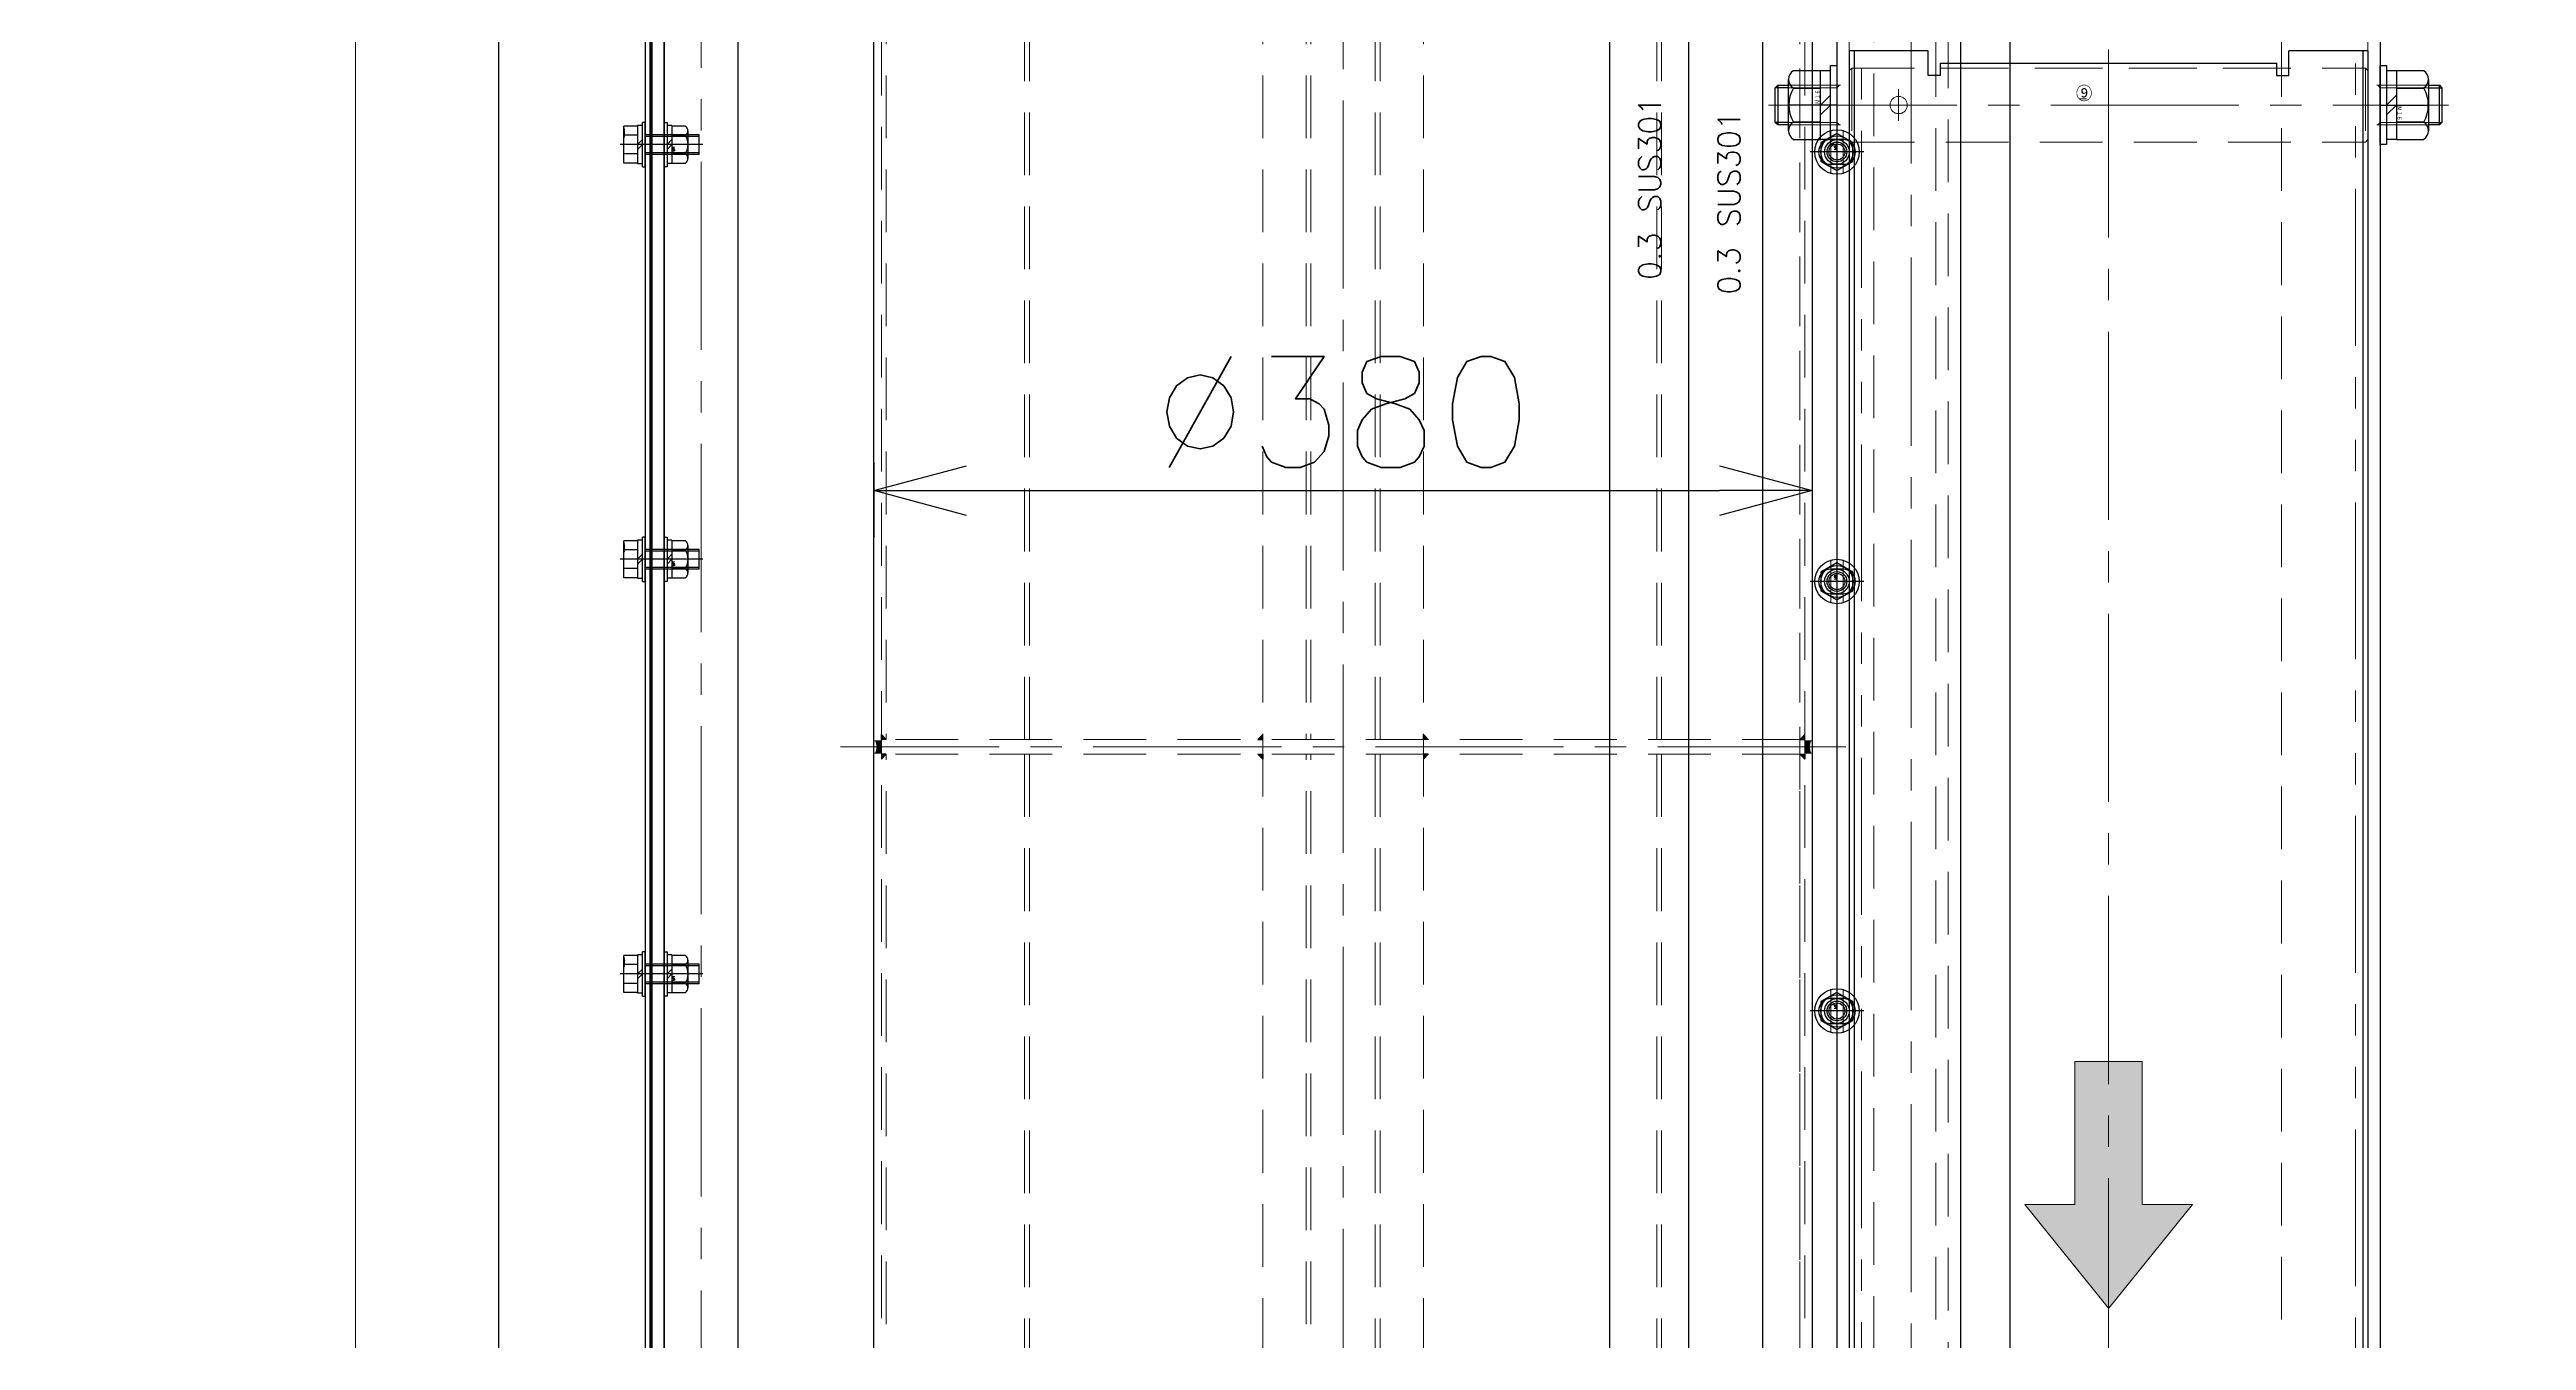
# Model space of a CAD drawing. Header units: millimetres. Extents: x -8731 to 85711, y -14522 to 31379.
# Drawn here: x 66993 to 67996, y 4319 to 4842 of the extents above; entities that cross this region are included whole.
import ezdxf
from ezdxf import colors
from ezdxf.entities.mleader import LeaderData, LeaderLine
from ezdxf.enums import TextEntityAlignment as Align
from ezdxf.math import Vec2, Vec3

# ---------------------------------------------------------------- set-up
doc = ezdxf.new("R2010")
doc.units = ezdxf.units.MM
doc.header["$LTSCALE"] = 4
doc.header["$PDMODE"] = 99
doc.header["$PDSIZE"] = 1
for name, pattern in [('CENTER2', [28.575, 19.05, -3.175, 3.175, -3.175]), ('HIDDEN', [9.525, 6.35, -3.175]), ('PHANTOM2', [31.75, 15.875, -3.175, 3.175, -3.175, 3.175, -3.175])]:
    doc.linetypes.add(name, pattern=pattern)
for name, color, linetype, lineweight in [('04_HIDDEN', 2, 'HIDDEN', 13), ('05_CENTER', 4, 'CENTER2', 13), ('06_PHANTOM', 2, 'PHANTOM2', 13), ('08_DIM', 3, 'Continuous', 13)]:
    doc.layers.add(name, color=color, linetype=linetype, lineweight=lineweight)
doc.layers.add('10_DRAFT', color=8, linetype='Continuous', lineweight=0, plot=False)
doc.styles.add('KANJI0', font='txt.shx', dxfattribs={"width": 0.9, "height": 30, "bigfont": 'bigfont'})
doc.styles.add('KSS_TXT', font='txt.shx', dxfattribs={"bigfont": 'extfont2.shx'})
doc.styles.add('KSS_TXT_L', font='txt.shx', dxfattribs={"height": 9, "bigfont": 'extfont2.shx'})
doc.styles.get("Standard").update_dxf_attribs({"font": 'txt.shx', "bigfont": 'extfont2.shx'})
doc.dimstyles.new('KSS_DIM', dxfattribs={"dimscale": 3, "dimtxt": 3, "dimasz": 2.5, "dimexe": 1.25, "dimexo": 0.625, "dimtad": 1, "dimdsep": 46, "dimtxsty": 'KSS_TXT', "dimblk": 'OPEN30', "dimcen": 0, "dimazin": 2, "dimtfac": 0.75, "dimtmove": 0, "dimatfit": 3, "dimldrblk": 'OPEN30', "dimfxl": 1, "dimtolj": 1, "dimarcsym": 0})

# ---------------------------------------------------------------- blocks, each defined once
blk = doc.blocks.new('A$C35A251B1_1_1_1')
at = {"color": 0}
blk.add_lwpolyline([(-945, 0.3), (-945, 0), (945, 0), (945, 0.3)], close=True, dxfattribs=at)
at = {"layer": '10_DRAFT'}
for p, q in [((84, 0), (84, 0.3)), ((252, 0), (252, 0.3)), ((420, 0), (420, 0.3))]:
    blk.add_line(p, q, dxfattribs=at)
blk = doc.blocks.new('A$C39886CB1_1_1_1')
at = {"color": 0}
for points in [[(-945, 0), (945, 0), (945, -5), (-945, -5)], [(-1073, -5), (1073, -5), (1075, -7), (1075, -33), (1073, -35), (-1073, -35), (-1075, -33), (-1075, -7)]]:
    blk.add_lwpolyline(points, close=True, dxfattribs=at)
at = {"layer": '05_CENTER'}
for p, q in [((84, -9.2), (84, 3.9)), ((252, -9.2), (252, 3.9)), ((420, -9.2), (420, 3.9)), ((1081.6, -20), (-1081, -20))]:
    blk.add_line(p, q, dxfattribs=at)
blk = doc.blocks.new('A$C1204623A_1_1_1')
at = {"color": 0}
blk.add_lwpolyline([(945, -2), (945, 0), (-945, 0), (-945, -2)], close=True, dxfattribs=at)
at = {"layer": '05_CENTER'}
for p, q in [((84, 2.6), (84, -4.7)), ((252, 2.6), (252, -4.7)), ((420, 2.6), (420, -4.7))]:
    blk.add_line(p, q, dxfattribs=at)
blk = doc.blocks.new('A$C46CB4146_1_1_1')
at = {"color": 0, "linetype": 'CENTER2'}
blk.add_line((0, -23.3), (0, 10.2), dxfattribs=at)
at = {"color": 0}
for p, q in [((-9, 1.2), (9, 1.2)), ((-9, 1.2), (-9, 0)), ((-7.7, 3.2), (-7.7, 1.2)), ((7.7, 3.2), (-7.7, 3.2)), ((-7.5, 8.7), (7.5, 8.7)), ((-7.5, 3.2), (-7.5, 8.7)), ((-3.8, 3.2), (-3.8, 8.7)), ((0, 1.2), (-2, 3.2)), ((0, 3.2), (2, 1.2)), ((3.8, 3.2), (3.8, 8.7)), ((7.5, 3.2), (7.5, 8.7)), ((7.7, 1.2), (7.7, 3.2)), ((9, 0), (9, 1.2)), ((-9, 0), (9, 0))]:
    blk.add_line(p, q, dxfattribs=at)
at = {"color": 0, "linetype": 'HIDDEN'}
for p, q in [((-4, -21.8), (-4, 0)), ((-3.3, -21.8), (-3.3, 0)), ((3.3, -21.8), (3.3, 0)), ((4, -21.8), (4, 0)), ((-4, -21.8), (4, -21.8))]:
    blk.add_line(p, q, dxfattribs=at)
at = {"layer": '10_DRAFT', "style": 'KSS_TXT_L'}
blk.add_text('BT-M8x25L,SW,PW', height=0.3, dxfattribs=at).set_placement((3, 8.4))
blk = doc.blocks.new('M8Nza_1_1_1')
at = {"color": 0}
for p, q in [((-7.7, 3.2), (7.7, 3.2)), ((-7.7, 3.2), (-7.7, 1.2)), ((-7.5, 8.7), (-7.5, 3.2)), ((5.6, 9.7), (-5.6, 9.7)), ((-3.8, 3.2), (-3.8, 8.7)), ((0, 1.2), (-2, 3.2)), ((0, 3.2), (2, 1.2)), ((3.7, 8.7), (3.7, 3.2)), ((7.5, 3.2), (7.5, 8.7)), ((7.7, 3.2), (7.7, 1.2))]:
    blk.add_line(p, q, dxfattribs=at)
at = {"color": 0, "linetype": 'CENTER2'}
blk.add_line((0, 9.7), (0, 0), dxfattribs=at)
at = {"color": 0}
blk.add_lwpolyline([(-9, 1.2), (9, 1.2), (9, 0), (-9, 0)], close=True, dxfattribs=at)
for centre, radius, start, end in [((-5.6, 7.4), 2.25, 33.626, 146.374), ((0, 2.2), 7.5, 60, 120), ((5.6, 7.4), 2.25, 33.626, 146.374)]:
    blk.add_arc(centre, radius, start, end, dxfattribs=at)
at = {"layer": '10_DRAFT', "style": 'KSS_TXT'}
blk.add_text('M8', height=1, dxfattribs=at).set_placement((0.9, 3.3))
blk = doc.blocks.new('A$C60FD5FF4_1')
at = {"xscale": -1, "rotation": 180}
for name, p in [('A$C39886CB1_1_1_1', (-1008, -20)), ('A$C35A251B1_1_1_1', (-1008, -20)), ('A$C35A251B1_1_1_1', (-1008, -20.3))]:
    blk.add_blockref(name, p, dxfattribs=at)
at = {"rotation": 180}
for p in [(-924, -22.6), (-756, -22.6), (-588, -22.6)]:
    blk.add_blockref('A$C46CB4146_1_1_1', p, dxfattribs=at)
for name, p in [('M8Nza_1_1_1', (-924, -15)), ('M8Nza_1_1_1', (-756, -15)), ('M8Nza_1_1_1', (-588, -15)), ('A$C1204623A_1_1_1', (-1008, -20.6))]:
    blk.add_blockref(name, p)
blk = doc.blocks.new('AM_BALLOON1')
at = {"transparency": 16777216}
blk.add_circle((0, 0), 5, dxfattribs=at)
blk.add_attdef('B_NUMBER', text='', height=3, dxfattribs=at).set_placement((0, 0), align=Align.MIDDLE_CENTER)
blk = doc.blocks.new('_OPEN')
at = {"color": 0, "linetype": 'ByBlock'}
for p, q in [((-1, 0.167), (0, 0)), ((0, 0), (-1, -0.167)), ((0, 0), (-1, 0))]:
    blk.add_line(p, q, dxfattribs=at)
blk = doc.blocks.new('A$C3AA34862_1_1_1')
at = {"layer": '10_DRAFT'}
blk.add_line((0, 1000), (0, -1000), dxfattribs=at)
blk = doc.blocks.new('_Open30')
at = {"color": 0, "linetype": 'ByBlock', "lineweight": -2}
for p, q in [((-1, 0.268), (0, 0)), ((0, 0), (-1, -0.268)), ((0, 0), (-1, 0))]:
    blk.add_line(p, q, dxfattribs=at)
blk = doc.blocks.new('*D4607')
at = {"layer": '08_DIM', "color": 0, "lineweight": -2, "transparency": 16777216}
for p, q in [((67107.2, 5987.9), (66622.8, 5987.9)), ((66641.5, 3825.4), (66641.5, 5950.4)), ((67107.2, 3787.9), (66622.8, 3787.9))]:
    blk.add_line(p, q, dxfattribs=at)
at = {"layer": 'Defpoints', "color": 0, "transparency": 16777216}
for p in [(66641.5, 5987.9), (67116.6, 5987.9), (67116.6, 3787.9)]:
    blk.add_point(p, dxfattribs=at)
at = {"layer": '08_DIM', "color": 0, "lineweight": -2, "transparency": 16777216, "xscale": 37.5, "yscale": 37.5, "zscale": 37.5}
for p, rotation in [((66641.5, 5987.9), 90), ((66641.5, 3787.9), 270)]:
    blk.add_blockref('_Open30', p, dxfattribs=dict(at, rotation=rotation))
at = {"layer": '08_DIM', "color": 0, "transparency": 16777216, "insert": (66609.6, 4887.9), "char_height": 45, "attachment_point": 5, "rotation": 90, "style": 'KSS_TXT'}
blk.add_mtext('\\A1;2200', dxfattribs=at)
blk = doc.blocks.new('*D4617')
at = {"layer": '08_DIM', "color": 0, "lineweight": -2, "transparency": 16777216}
for p, q in [((67317.2, 5877.9), (66745.7, 5877.9)), ((66764.4, 3935.4), (66764.4, 5840.4)), ((67317.2, 3897.9), (66745.7, 3897.9))]:
    blk.add_line(p, q, dxfattribs=at)
at = {"layer": 'Defpoints', "color": 0, "transparency": 16777216}
for p in [(66764.4, 5877.9), (67326.6, 5877.9), (67326.6, 3897.9)]:
    blk.add_point(p, dxfattribs=at)
at = {"layer": '08_DIM', "color": 0, "lineweight": -2, "transparency": 16777216, "xscale": 37.5, "yscale": 37.5, "zscale": 37.5}
for p, rotation in [((66764.4, 5877.9), 90), ((66764.4, 3897.9), 270)]:
    blk.add_blockref('_Open30', p, dxfattribs=dict(at, rotation=rotation))
at = {"layer": '08_DIM', "color": 0, "transparency": 16777216, "char_height": 45, "attachment_point": 5, "rotation": 90, "style": 'KSS_TXT'}
for s, insert in [('\\A1;(脱水ローラ幅)', (66796.3, 4887.9)), ('\\A1;1980', (66732.5, 4887.9))]:
    blk.add_mtext(s, dxfattribs=dict(at, insert=insert))
blk = doc.blocks.new('A$C67F20274_1_1_1')
h = blk.add_hatch(color=3)
h.dxf.hatch_style = 1
h.paths.add_polyline_path([(0, -2), (0, 0), (-2, 0)])
at = {"color": 3}
blk.add_lwpolyline([(0, 0), (-2, 0), (-2, 0), (0, -2)], close=True, dxfattribs=at)
blk = doc.blocks.new('A$C715E4393_1_1_1')
h = blk.add_hatch(color=3)
h.dxf.hatch_style = 1
h.paths.add_polyline_path([(325.5, 187), (325.5, 189.2, 0.11176), (328, 188.6), (328, 187)])
h.paths.add_polyline_path([(328, 187), (328, 188.6, 0.111762), (330.5, 189.2), (330.5, 187)])
h = blk.add_hatch(color=3)
h.dxf.hatch_style = 1
h.paths.add_polyline_path([(330.5, -187), (330.5, -189.2, 0.11176), (328, -188.6), (328, -187)])
h.paths.add_polyline_path([(328, -187), (328, -188.6, 0.111762), (325.5, -189.2), (325.5, -187)])
at = {"color": 0}
blk.add_lwpolyline([(-990, 190), (990, 190), (990, -190), (-990, -190)], close=True, dxfattribs=at)
at = {"color": 3}
for centre, start, end in [((328, 194.5), 244.4921, 295.5079), ((328, -194.5), 64.4921, 115.5079)]:
    blk.add_arc(centre, 5.81, start, end, dxfattribs=at)
at = {"layer": '04_HIDDEN'}
for p, q in [((-990, 187), (990, 187)), ((-325, 185), (325, 185)), ((325, 187), (325, -187)), ((325.5, 190), (325.5, 187)), ((330.5, 190), (330.5, 187)), ((331, 187), (331, -187)), ((981, 185), (331, 185)), ((325, 129), (-325, 129)), ((325, 127), (-325, 127)), ((331, 129), (981, 129)), ((331, 127), (981, 127)), ((-325, 32.5), (990, 32.5)), ((325, 15), (-325, 15)), ((325, 13), (-325, 13)), ((331, 15), (981, 15)), ((331, 13), (981, 13)), ((-325, -13), (325, -13)), ((-325, -15), (325, -15)), ((981, -13), (331, -13)), ((981, -15), (331, -15)), ((-325, -32.5), (990, -32.5)), ((325, -127), (-325, -127)), ((325, -129), (-325, -129)), ((331, -127), (981, -127)), ((331, -129), (981, -129)), ((-990, -187), (990, -187)), ((-325, -185), (325, -185)), ((325.5, -190), (325.5, -187)), ((330.5, -190), (330.5, -187)), ((981, -185), (331, -185))]:
    blk.add_line(p, q, dxfattribs=at)
at = {"layer": '05_CENTER'}
for p, q in [((328, 203.6), (328, -203.6)), ((-1419.8, 0), (1090.8, 0))]:
    blk.add_line(p, q, dxfattribs=at)
for p in [(325, 187), (325, -32.5)]:
    blk.add_blockref('A$C67F20274_1_1_1', p)
at = {"xscale": -1}
for p in [(331, 187), (331, -32.5)]:
    blk.add_blockref('A$C67F20274_1_1_1', p, dxfattribs=at)
at = {"xscale": -1, "rotation": 180}
for p in [(325, 32.5), (325, -187)]:
    blk.add_blockref('A$C67F20274_1_1_1', p, dxfattribs=at)
at = {"rotation": 180}
for p in [(331, 32.5), (331, -187)]:
    blk.add_blockref('A$C67F20274_1_1_1', p, dxfattribs=at)
blk = doc.blocks.new('A$C3A520BF7_1_1')
at = {"xscale": -1}
blk.add_blockref('A$C715E4393_1_1_1', (0, 0), dxfattribs=at)
blk = doc.blocks.new('*D4698')
at = {"layer": '08_DIM', "color": 0, "lineweight": -2, "transparency": 16777216}
for p, q in [((67618.2, 5882.9), (66868.9, 5882.9)), ((66887.7, 3930.4), (66887.7, 5845.4)), ((67618.2, 3892.9), (66868.9, 3892.9))]:
    blk.add_line(p, q, dxfattribs=at)
at = {"layer": 'Defpoints', "color": 0, "transparency": 16777216}
for p in [(66887.7, 5882.9), (67627.6, 5882.9), (67627.6, 3892.9)]:
    blk.add_point(p, dxfattribs=at)
at = {"layer": '08_DIM', "color": 0, "lineweight": -2, "transparency": 16777216, "xscale": 37.5, "yscale": 37.5, "zscale": 37.5}
for p, rotation in [((66887.7, 5882.9), 90), ((66887.7, 3892.9), 270)]:
    blk.add_blockref('_Open30', p, dxfattribs=dict(at, rotation=rotation))
at = {"layer": '08_DIM', "color": 0, "transparency": 16777216, "char_height": 45, "attachment_point": 5, "rotation": 90, "style": 'KSS_TXT'}
for s, insert in [('\\A1;(脱水ローラ用スクレーパ幅)', (66919.6, 4887.9)), ('\\A1;1990', (66855.8, 4887.9))]:
    blk.add_mtext(s, dxfattribs=dict(at, insert=insert))
blk = doc.blocks.new('A$C48213744_1_1_1')
at = {"color": 0}
blk.add_lwpolyline([(-992, 60), (992, 60, -0.414214), (995, 57), (995, -17, -0.414214), (992, -20), (-992, -20, -0.414214), (-995, -17), (-995, 57, -0.414214)], format="xyb", close=True, dxfattribs=at)
for centre in [(-435, 30), (-261, 30), (-87, 30)]:
    blk.add_circle(centre, 5, dxfattribs=at)
at = {"layer": '05_CENTER'}
for p, q in [((-435, 21.4), (-435, 38.6)), ((-261, 21.4), (-261, 38.6)), ((-87, 21.4), (-87, 38.6)), ((-426.4, 30), (-443.6, 30)), ((-252.4, 30), (-269.6, 30)), ((-78.4, 30), (-95.6, 30))]:
    blk.add_line(p, q, dxfattribs=at)
blk = doc.blocks.new('A$C18510924_1_1_1')
at = {"color": 0}
for centre in [(-435, 30), (-261, 30), (-87, 30)]:
    blk.add_circle(centre, 5, dxfattribs=at)
at = {"layer": '04_HIDDEN'}
blk.add_lwpolyline([(993, -15), (-993, -15), (-995, -13), (-995, 43), (-993, 45), (993, 45), (995, 43), (995, -13)], close=True, dxfattribs=at)
blk.add_lwpolyline([(-995, 15), (995, 15)], dxfattribs=at)
at = {"layer": '05_CENTER'}
for p, q in [((-435, 21.4), (-435, 38.6)), ((-261, 21.4), (-261, 38.6)), ((-87, 21.4), (-87, 38.6)), ((-426.4, 30), (-443.6, 30)), ((-252.4, 30), (-269.6, 30)), ((-78.4, 30), (-95.6, 30)), ((1127.5, 0), (-1127.5, 0))]:
    blk.add_line(p, q, dxfattribs=at)
blk = doc.blocks.new('A$C03352C63_1_1_1')
at = {"color": 0}
for points in [[(-995, 138.6), (-995, 159, -0.414214), (-992, 162), (992, 162, -0.414214), (995, 159), (995, 138.6)], [(995, 133.6), (995, 3, -0.414214), (992, 0), (-992, 0, -0.414214), (-995, 3), (-995, 133.6)]]:
    blk.add_lwpolyline(points, format="xyb", dxfattribs=at)
for points in [[(-440, 72.5), (-440, 67.5, 1), (-430, 67.5), (-430, 72.5, 1)], [(-266, 72.5), (-266, 67.5, 1), (-256, 67.5), (-256, 72.5, 1)], [(-92, 72.5), (-92, 67.5, 1), (-82, 67.5), (-82, 72.5, 1)]]:
    blk.add_lwpolyline(points, format="xyb", close=True, dxfattribs=at)
at = {"layer": '05_CENTER'}
for p, q in [((-435, 59.1), (-435, 80.9)), ((-261, 59.1), (-261, 80.9)), ((-87, 59.1), (-87, 80.9)), ((-426.2, 72.5), (-443.8, 72.5)), ((-252.2, 72.5), (-269.8, 72.5)), ((-78.2, 72.5), (-95.8, 72.5)), ((-426.2, 70), (-443.8, 70)), ((-426.2, 67.5), (-443.8, 67.5)), ((-252.2, 70), (-269.8, 70)), ((-252.2, 67.5), (-269.8, 67.5)), ((-78.2, 70), (-95.8, 70)), ((-78.2, 67.5), (-95.8, 67.5))]:
    blk.add_line(p, q, dxfattribs=at)
at = {"layer": '10_DRAFT', "style": 'KSS_TXT'}
blk.add_text('0.3 SUS301', height=9, dxfattribs=at).set_placement((-138.9, 141.3))
blk = doc.blocks.new('A$C5FB97435_1_1')
at = {"color": 0}
for points in [[(-992, 90), (992, 90, -0.414214), (995, 87), (995, -17, -0.414214), (992, -20), (-992, -20, -0.414214), (-995, -17), (-995, 87, -0.414214)], [(-440, 32.5), (-440, 27.5, 1), (-430, 27.5), (-430, 32.5, 1)], [(-266, 32.5), (-266, 27.5, 1), (-256, 27.5), (-256, 32.5, 1)], [(-92, 32.5), (-92, 27.5, 1), (-82, 27.5), (-82, 32.5, 1)]]:
    blk.add_lwpolyline(points, format="xyb", close=True, dxfattribs=at)
at = {"layer": '05_CENTER'}
for p, q in [((-435, 19.1), (-435, 40.9)), ((-261, 19.1), (-261, 40.9)), ((-87, 19.1), (-87, 40.9)), ((-426.2, 32.5), (-443.8, 32.5)), ((-252.2, 32.5), (-269.8, 32.5)), ((-78.2, 32.5), (-95.8, 32.5)), ((-426.2, 30), (-443.8, 30)), ((-426.2, 27.5), (-443.8, 27.5)), ((-252.2, 30), (-269.8, 30)), ((-252.2, 27.5), (-269.8, 27.5)), ((-78.2, 30), (-95.8, 30)), ((-78.2, 27.5), (-95.8, 27.5))]:
    blk.add_line(p, q, dxfattribs=at)
at = {"layer": '10_DRAFT', "style": 'KSS_TXT'}
blk.add_text('0.3 SUS301', height=9, dxfattribs=at).set_placement((-144.8, 69.2))
blk = doc.blocks.new('8b_1_1_1')
at = {"color": 0, "linetype": 'CENTER2'}
for p, q in [((0, -10.9), (0, 10.9)), ((10.9, 0), (-10.9, 0))]:
    blk.add_line(p, q, dxfattribs=at)
at = {"color": 0}
for p, q in [((-3.8, 6.5), (-7.5, 0)), ((-3.8, 6.5), (-7.5, 0)), ((-7.5, 0), (-3.8, -6.5)), ((-7.5, 0), (-3.8, -6.5)), ((3.8, 6.5), (-3.8, 6.5)), ((3.8, 6.5), (-3.8, 6.5)), ((7.5, 0), (3.8, 6.5)), ((7.5, 0), (3.8, 6.5)), ((3.8, -6.5), (7.5, 0)), ((3.8, -6.5), (7.5, 0)), ((-3.8, -6.5), (3.8, -6.5)), ((-3.8, -6.5), (3.8, -6.5))]:
    blk.add_line(p, q, dxfattribs=at)
for radius in [9, 6.5, 4, 3.25]:
    blk.add_circle((0, 0), radius, dxfattribs=at)
at = {"layer": '10_DRAFT', "style": 'KSS_TXT'}
blk.add_text('M8', height=1, dxfattribs=at).set_placement((0.8, 0.1))
blk = doc.blocks.new('A$C5C0A0571_1_1')
for name, p in [('A$C03352C63_1_1_1', (0, -40)), ('A$C5FB97435_1_1', (0, 0)), ('A$C48213744_1_1_1', (0, 0)), ('A$C18510924_1_1_1', (0, 0)), ('8b_1_1_1', (-435, 30)), ('8b_1_1_1', (-261, 30)), ('8b_1_1_1', (-87, 30))]:
    blk.add_blockref(name, p)
blk = doc.blocks.new('A$C3B5C3961_1_1')
at = {"rotation": 180}
blk.add_blockref('A$C5C0A0571_1_1', (-1075, -190), dxfattribs=at)
blk = doc.blocks.new('A$C649B1A8B_1_1')
at = {"color": 0}
blk.add_lwpolyline([(-245, 0), (2325, 0), (2325, 38), (2323, 40), (-243, 40), (-245, 38)], close=True, dxfattribs=at)
at = {"layer": '04_HIDDEN'}
blk.add_line((-245, 5), (2325, 5), dxfattribs=at)
at = {"layer": '05_CENTER'}
blk.add_line((1037, -7.5), (1037, 12.6), dxfattribs=at)
blk = doc.blocks.new('M16Nza_1_1_1')
at = {"color": 0}
for p, q in [((-13.9, 17.7), (-13.9, 6.6)), ((-10.4, 19.6), (10.4, 19.6)), ((-6.9, 6.6), (-6.9, 17.7)), ((6.9, 17.7), (6.9, 6.6)), ((13.9, 6.6), (13.9, 17.7)), ((-14, 2.6), (-14, 6.6)), ((-14, 6.6), (14, 6.6)), ((-4, 6.6), (0, 2.6)), ((0, 6.6), (4, 2.6)), ((14, 6.6), (14, 2.6))]:
    blk.add_line(p, q, dxfattribs=at)
at = {"color": 0, "linetype": 'CENTER2'}
blk.add_line((0, 0), (0, 19.6), dxfattribs=at)
at = {"color": 0}
blk.add_lwpolyline([(-16, 2.6), (16, 2.6), (16, 0), (-16, 0)], close=True, dxfattribs=at)
for centre, radius, start, end in [((-10.4, 15.4), 4.16, 33.626, 146.374), ((0, 5.7), 13.8, 60, 120), ((10.4, 15.4), 4.16, 33.626, 146.374)]:
    blk.add_arc(centre, radius, start, end, dxfattribs=at)
at = {"layer": '10_DRAFT', "style": 'KANJI0', "width": 0.82}
blk.add_text('Ｍ１６', height=1.71, dxfattribs=at).set_placement((0.4, 6.8))
blk = doc.blocks.new('A$C59254CCD_1_1')
at = {"color": 0}
for p, q in [((1, 15), (0, 14)), ((0, 14), (0, -14)), ((1, 15), (209, 15)), ((1, 15), (1, -15)), ((209, 15), (209, -15)), ((209, 15), (210, 14)), ((210, 14), (210, -14)), ((-30, 7), (-29, 8)), ((-30, 7), (-5, 7)), ((-30, 7), (-30, -7)), ((-29, 8), (0, 8)), ((-29, -8), (-29, 8)), ((-5, 8), (-5, -8)), ((-5, 7), (-4, 8)), ((239, 8), (210, 8)), ((215, 7), (214, 8)), ((215, 8), (215, -8)), ((240, 7), (215, 7)), ((239, -8), (239, 8)), ((240, 7), (239, 8)), ((240, 7), (240, -7)), ((-30, -7), (-5, -7)), ((-30, -7), (-29, -8)), ((-29, -8), (0, -8)), ((-5, -7), (-4, -8)), ((239, -8), (210, -8)), ((215, -7), (214, -8)), ((240, -7), (215, -7)), ((240, -7), (239, -8)), ((0, -14), (1, -15)), ((1, -15), (209, -15)), ((209, -15), (210, -14))]:
    blk.add_line(p, q, dxfattribs=at)
blk.add_circle((20, 0), 3.5, dxfattribs=at)
at = {"layer": '05_CENTER'}
for p, q in [((20, 6.4), (20, -6.4)), ((-32.7, 0), (242.7, 0))]:
    blk.add_line(p, q, dxfattribs=at)
at = {"layer": '10_DRAFT'}
for p, q in [((105, 15), (105, -15)), ((93.1, 2.5), (96.1, 2.5))]:
    blk.add_line(p, q, dxfattribs=at)
at = {"layer": '10_DRAFT', "style": 'KSS_TXT'}
blk.add_text('⑨', height=6, dxfattribs=at).set_placement((91.8, 1.6))
blk = doc.blocks.new('A$C48783CE3_1_1')
at = {"color": 0}
for p, q in [((7, 105), (-1250, 105)), ((7, 103), (-1250, 103)), ((7, 105), (7, 73)), ((-3, 68), (-3, 73)), ((-3, 73), (7, 73)), ((2, 68), (-3, 68)), ((2, -68), (2, 68)), ((-3, -68), (-3, -73)), ((-3, -68), (2, -68)), ((-3, -73), (7, -73)), ((7, -73), (7, -105)), ((7, -103), (-1250, -103)), ((7, -105), (-1250, -105))]:
    blk.add_line(p, q, dxfattribs=at)
at = {"layer": '04_HIDDEN'}
blk.add_line((0, -68), (0, 68), dxfattribs=at)
at = {"layer": '05_CENTER'}
blk.add_line((7.5, 0), (-1265, 0), dxfattribs=at)
blk = doc.blocks.new('A$C191155EC_1_1')
at = {"layer": '06_PHANTOM', "color": 6}
blk.add_lwpolyline([(-2680, 100), (27, 100), (27, -100), (-2680, -100)], close=True, dxfattribs=at)
blk = doc.blocks.new('A$C67E3024E_2_1')
at = {"layer": '08_DIM'}
blk.add_hatch(color=256, dxfattribs=at).paths.add_polyline_path([(8.4, 2.72), (8.4, 6.8), (-0.01, 0.01), (8.4, -6.78), (8.4, -2.72), (20, -2.72), (20, 2.72)])
for p, q in [((0, 0.02), (8.4, 6.8)), ((8.4, 6.8), (8.4, 2.74)), ((8.4, 2.72), (20, 2.72)), ((20, -2.72), (20, 2.72)), ((0, 0), (8.4, -6.78)), ((8.4, -6.78), (8.4, -2.72)), ((8.4, -2.72), (20, -2.72))]:
    blk.add_line(p, q, dxfattribs=at)
blk = doc.blocks.new('A$C24A17EC2_1_1')
for p, q in [((-965, 24), (-964, 25)), ((-965, 19.6), (-965, 24)), ((-949, 24), (-965, 24)), ((-964, 25), (-950, 25)), ((-964, 19.6), (-964, 25)), ((-950, 25), (-949, 24)), ((-950, 19.6), (-950, 25)), ((-949, 24), (-949, 19.6)), ((-2085, 0), (30, 0)), ((-2085, -220), (30, -220)), ((-965, -244), (-965, -239.6)), ((-964, -239.6), (-964, -245)), ((-950, -239.6), (-950, -245)), ((-949, -239.6), (-949, -244)), ((-964, -245), (-965, -244)), ((-965, -244), (-949, -244)), ((-950, -245), (-964, -245)), ((-949, -244), (-950, -245))]:
    blk.add_line(p, q)
for name, p in [('M16Nza_1_1_1', (-957, 0)), ('A$C191155EC_1_1', (360, -110))]:
    blk.add_blockref(name, p)
at = {"xscale": -1}
blk.add_blockref('A$C48783CE3_1_1', (-972, -110), dxfattribs=at)
at = {"xscale": -5, "yscale": 5, "zscale": 5}
blk.add_blockref('A$C67E3024E_2_1', (-469.6, -110), dxfattribs=at)
at = {"rotation": 180}
blk.add_blockref('M16Nza_1_1_1', (-957, -220), dxfattribs=at)
at = {"layer": '04_HIDDEN'}
for name, p, rotation in [('A$C59254CCD_1_1', (-957, -215), 90.00000000000001), ('A$C649B1A8B_1_1', (80, 0), 180)]:
    blk.add_blockref(name, p, dxfattribs=dict(at, rotation=rotation))
at = {"layer": '04_HIDDEN', "xscale": -1}
blk.add_blockref('A$C649B1A8B_1_1', (80, -220), dxfattribs=at)
blk = doc.blocks.new('*D4710')
at = {"layer": '08_DIM', "color": 0, "lineweight": -2, "transparency": 16777216}
for p, q in [((67326.6, 4675), (67326.6, 4644.9)), ((67364.1, 4663.7), (67669.1, 4663.7)), ((67706.6, 4663.7), (67706.6, 4644.9))]:
    blk.add_line(p, q, dxfattribs=at)
at = {"layer": 'Defpoints', "color": 0, "transparency": 16777216}
for p in [(67326.6, 4684.4), (67706.6, 4673.1), (67706.6, 4663.7)]:
    blk.add_point(p, dxfattribs=at)
at = {"layer": '08_DIM', "color": 0, "lineweight": -2, "transparency": 16777216, "xscale": 37.5, "yscale": 37.5, "zscale": 37.5, "rotation": 180}
blk.add_blockref('_Open30', (67326.6, 4663.7), dxfattribs=at)
at = {"layer": '08_DIM', "color": 0, "lineweight": -2, "transparency": 16777216, "xscale": 37.5, "yscale": 37.5, "zscale": 37.5}
blk.add_blockref('_Open30', (67706.6, 4663.7), dxfattribs=at)
at = {"layer": '08_DIM', "color": 0, "transparency": 16777216, "insert": (67516.6, 4695.6), "char_height": 45, "attachment_point": 5, "style": 'KSS_TXT'}
blk.add_mtext('\\A1;%%C380', dxfattribs=at)
blk = doc.blocks.new('*D4715')
at = {"color": 0, "lineweight": -2, "transparency": 16777216}
for p, q in [((67232.1, 5832.9), (67170.8, 5832.9)), ((67174.5, 5825.4), (67174.5, 3950.4)), ((67232.1, 3942.9), (67170.8, 3942.9))]:
    blk.add_line(p, q, dxfattribs=at)
at = {"layer": 'Defpoints', "color": 0, "transparency": 16777216}
for p in [(67234, 5832.9), (67174.5, 3942.9), (67234, 3942.9)]:
    blk.add_point(p, dxfattribs=at)
at = {"color": 0, "lineweight": -2, "transparency": 16777216, "xscale": 7.5, "yscale": 7.5, "zscale": 7.5}
for p, rotation in [((67174.5, 5832.9), 90), ((67174.5, 3942.9), 270)]:
    blk.add_blockref('_Open30', p, dxfattribs=dict(at, rotation=rotation))
at = {"color": 0, "transparency": 16777216, "insert": (67168.1, 4887.9), "char_height": 9, "attachment_point": 5, "rotation": 90, "style": 'KSS_TXT'}
blk.add_mtext('\\A1;1890', dxfattribs=at)

msp = doc.modelspace()

# ---------------------------------------------------------------- linework, layer by layer
at = {"layer": '06_PHANTOM', "color": 6}
msp.add_lwpolyline([(67326.61016, 5837.90432), (69493.71016, 5837.90432), (69493.71016, 3937.90432), (67326.61016, 3937.90432)], close=True, dxfattribs=at)

# ---------------------------------------------------------------- block references
at = {"xscale": -1, "rotation": 270}
msp.add_blockref('A$C3A520BF7_1_1', (67516.61016, 4887.90432), dxfattribs=at)
at = {"rotation": 270}
for name, p in [('A$C24A17EC2_1_1', (67936.61012, 3862.9043)), ('A$C3B5C3961_1_1', (67936.61018, 3812.90432)), ('A$C60FD5FF4_1', (67256.61016, 3879.90432))]:
    msp.add_blockref(name, p, dxfattribs=at)
msp.add_blockref('A$C3AA34862_1_1_1', (67116.61016, 4887.90432))

# ---------------------------------------------------------------- dimensions: what is measured, and where the dimension line sits
dim = msp.add_linear_dim(base=(67174.52491, 3942.90432), p1=(67234.01016, 5832.90432), p2=(67234.01016, 3942.90432), angle=90, dimstyle='KSS_DIM')
dim.commit()
dim.dimension.update_dxf_attribs({"geometry": '*D4715', "text_midpoint": (67168.14991, 4887.90432)})
at = {"layer": '08_DIM'}
for base, p1, p2, override, picture, middle in [((66641.5091, 5987.90432), (67116.61016, 3787.90432), (67116.61016, 5987.90432), {"dimscale": 15}, '*D4607', (66609.6341, 4887.90432)), ((66887.68134, 5882.90433), (67627.61018, 3892.90433), (67627.61018, 5882.90433), {"dimscale": 15, "dimpost": '\\X(脱水ローラ用スクレーパ幅)'}, '*D4698', (66887.68134, 4887.90433)), ((66764.40668, 5877.90432), (67326.61016, 3897.90432), (67326.61016, 5877.90432), {"dimscale": 15, "dimpost": '\\X(脱水ローラ幅)'}, '*D4617', (66764.40668, 4887.90432))]:
    dim = msp.add_linear_dim(base=base, p1=p1, p2=p2, angle=90, dimstyle='KSS_DIM', override=override, dxfattribs=at)
    dim.commit()
    dim.dimension.update_dxf_attribs({"geometry": picture, "text_midpoint": middle})
dim = msp.add_linear_dim(base=(67706.61016, 4663.68525), p1=(67326.61016, 4684.41579), p2=(67706.61016, 4673.06025), text='%%C<>', dimstyle='KSS_DIM', override={"dimscale": 15, "dimarcsym": 1}, dxfattribs=at)
dim.commit()
dim.dimension.update_dxf_attribs({"geometry": '*D4710', "text_midpoint": (67516.61016, 4695.56025)})

# ---------------------------------------------------------------- leaders
ml = msp.add_multileader_block('Standard', dxfattribs=at)
ml.set_content('AM_BALLOON1', color=256, scale=15)
ml.set_attribute('B_NUMBER', 'D', width=0)
ml.set_leader_properties(color=256, linetype='ByLayer', lineweight=-1)
ml.set_arrow_properties(name='OPEN')
ml.build(insert=Vec2(0, 0))
ml.multileader.update_dxf_attribs({"leader_type": 0, "has_dogleg": 0, "text_right_attachment_type": 6, "dogleg_length": 0, "arrow_head_size": 30, "scale": 15, "block_connection_type": 1})
ctx = ml.context
ctx.base_point, ctx.scale, ctx.char_height, ctx.arrow_head_size, ctx.landing_gap_size, ctx.plane_origin = Vec3(71378.15101, 6803.23474), 15, 60, 30, 30, Vec3(71378.15101, 6803.23474)
ctx.right_attachment, ctx.attachment_type = 6, 1
notes = []
notes.append((ctx, [(0, (0, 0, 0), (0, 0), (1, 0), 1, [])]))
ctx.block.insert = Vec3(71378.15101, 6803.23474)
for ctx, leaders in notes:
    for number, flags, end, landing, length, lines in leaders:
        leader = LeaderData()
        leader.index, (leader.has_last_leader_line, leader.has_dogleg_vector, leader.attachment_direction) = number, flags
        leader.last_leader_point, leader.dogleg_vector, leader.dogleg_length = Vec3(end), Vec3(landing), length
        for number, points, colour, breaks in lines:
            line = LeaderLine()
            line.index, line.vertices, line.color, line.breaks = number, Vec3.list(points), colors.encode_raw_color(colour), breaks
            leader.lines.append(line)
        ctx.leaders.append(leader)

doc.saveas('drawing.dxf')
